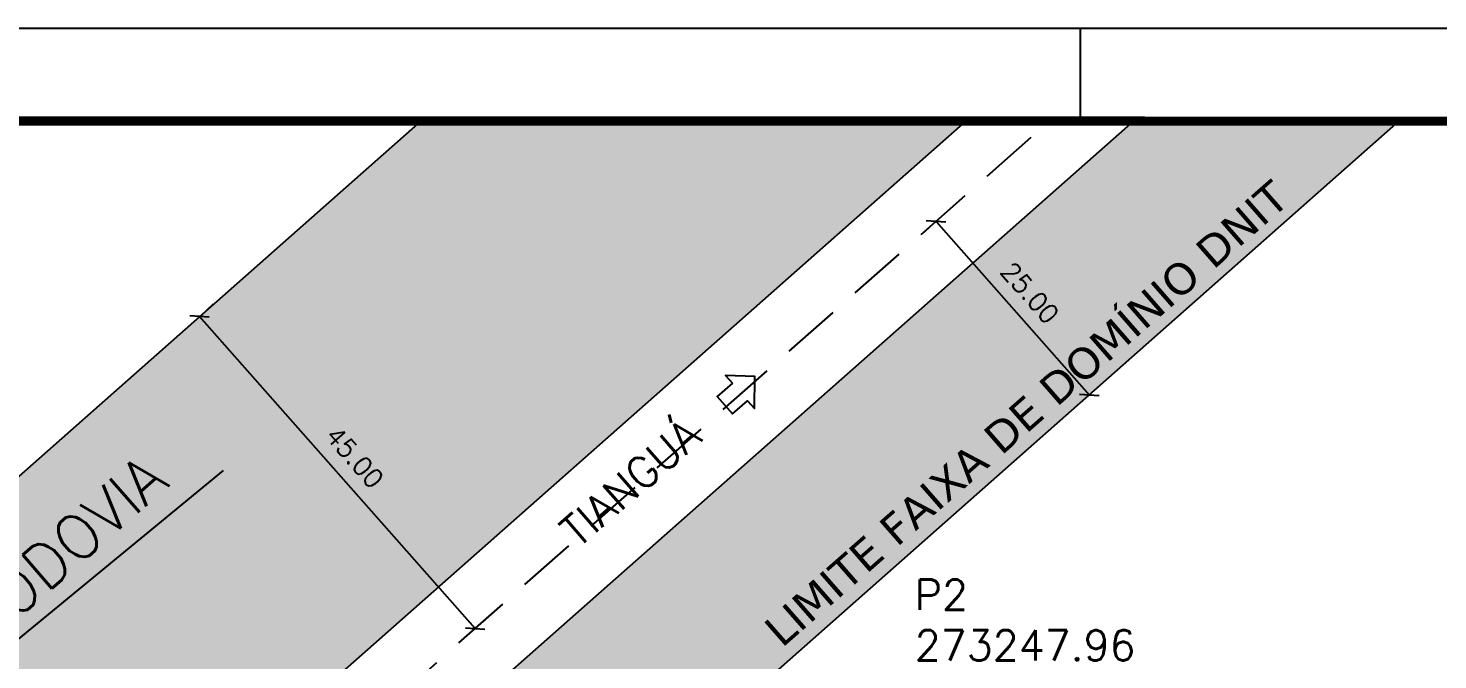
# Model space of a CAD drawing. Header units: millimetres. Extents: x 272118 to 273910, y 9581933 to 9583029.
# Drawn here: x 272703.1 to 272855.5, y 9582655.5 to 9582723.7 of the extents above; entities that cross this region are included whole.
import ezdxf

# ---------------------------------------------------------------- set-up
doc = ezdxf.new("R2010")
doc.units = ezdxf.units.MM
doc.header["$PDMODE"] = 35
doc.linetypes.add('HIDDEN', pattern=[9.525, 6.35, -3.175])
for name, color, linetype in [('ARQ-COTAS', 30, 'Continuous'), ('ARQ-FOLHA', 7, 'Continuous'), ('ARQ-PENA-01', 1, 'Continuous'), ('ARQ-PENA-05', 5, 'Continuous'), ('ARQ-TEXTO2', 2, 'Continuous'), ('ARQ-TEXTO3', 3, 'Continuous')]:
    doc.layers.add(name, color=color, linetype=linetype)
doc.styles.add('Agt', font='verdana.ttf', dxfattribs={"height": 1.6})
doc.styles.add('ROMANS', font='romans.shx')
doc.styles.add('Romans_Anot', font='romans.shx')
doc.dimstyles.new('Escala 1-100', dxfattribs={"dimscale": 10, "dimtxt": 0.2, "dimasz": 0.15, "dimexe": 0.1, "dimexo": 0.2, "dimgap": 0.15, "dimtad": 1, "dimzin": 4, "dimdsep": 46, "dimtxsty": 'Romans_Anot', "dimblk": 'OBLIQUE', "dimcen": 0.25, "dimclrd": 256, "dimclre": 256, "dimclrt": 2, "dimaunit": 1, "dimadec": 3, "dimazin": 0, "dimtfac": 1, "dimtix": 1, "dimtmove": 2, "dimatfit": 3, "dimfxl": 0, "dimlwd": -1, "dimlwe": -1, "dimarcsym": 0})

# ---------------------------------------------------------------- blocks, each defined once
blk = doc.blocks.new('FOLHA A3')
at = {"layer": 'ARQ-FOLHA'}
for p, q in [((420, 0), (0, 0)), ((235, -10), (235, 0))]:
    blk.add_line(p, q, dxfattribs=at)
at = {"layer": 'ARQ-FOLHA', "const_width": 1}
blk.add_lwpolyline([(410, -10), (25, -10), (25, -287), (410, -287), (410, -10)], dxfattribs=at)
blk = doc.blocks.new('_Oblique')
at = {"color": 0, "linetype": 'ByBlock', "lineweight": -2}
blk.add_line((-0.5, -0.5), (0.5, 0.5), dxfattribs=at)
blk = doc.blocks.new('*D70')
at = {"layer": 'ARQ-COTAS', "transparency": 16777216}
for p, q in [((272723.1, 9582693.9), (272722.35, 9582693.23)), ((272751.41, 9582658.86), (272721.6, 9582692.57)), ((272752.88, 9582660.16), (272752.16, 9582659.52))]:
    blk.add_line(p, q, dxfattribs=at)
at = {"layer": 'Defpoints', "color": 0, "transparency": 16777216}
for p in [(272721.6, 9582692.57), (272721.6, 9582692.57), (272751.39, 9582658.84)]:
    blk.add_point(p, dxfattribs=at)
at = {"layer": 'ARQ-COTAS', "transparency": 16777216, "xscale": 1.5, "yscale": 1.5, "zscale": 1.5}
for p, rotation in [((272721.6, 9582692.57), 131.4803139294384), ((272751.41, 9582658.86), 311.4803139294384)]:
    blk.add_blockref('_Oblique', p, dxfattribs=dict(at, rotation=rotation))
at = {"layer": 'ARQ-COTAS', "color": 2, "transparency": 16777216, "insert": (272738.38, 9582677.37), "char_height": 2, "attachment_point": 5, "rotation": 311.4803, "style": 'Romans_Anot'}
blk.add_mtext('45.00', dxfattribs=at)
blk = doc.blocks.new('*D72')
at = {"layer": 'ARQ-COTAS', "transparency": 16777216}
for p, q in [((272799.76, 9582701.54), (272800.49, 9582702.19)), ((272801.24, 9582702.85), (272817.8, 9582684.12)), ((272819.3, 9582685.44), (272818.55, 9582684.78))]:
    blk.add_line(p, q, dxfattribs=at)
at = {"layer": 'Defpoints', "color": 0, "transparency": 16777216}
for p in [(272801.25, 9582702.86), (272817.8, 9582684.12), (272817.8, 9582684.12)]:
    blk.add_point(p, dxfattribs=at)
at = {"layer": 'ARQ-COTAS', "transparency": 16777216, "xscale": 1.5, "yscale": 1.5, "zscale": 1.5}
for p, rotation in [((272801.24, 9582702.85), 131.4803139294384), ((272817.8, 9582684.12), 311.4803139294384)]:
    blk.add_blockref('_Oblique', p, dxfattribs=dict(at, rotation=rotation))
at = {"layer": 'ARQ-COTAS', "color": 2, "transparency": 16777216, "insert": (272811.39, 9582695.14), "char_height": 2, "attachment_point": 5, "rotation": 311.4803, "style": 'Romans_Anot'}
blk.add_mtext('25.00', dxfattribs=at)

msp = doc.modelspace()

# ---------------------------------------------------------------- hatches: boundary and pattern name
h = msp.add_hatch()
h.set_pattern_fill('DOTS', color=256, scale=2, angle=-0.00936, style=0)
h.set_pattern_definition([(359.990636837, (-1521.6293, 44.6655), (1.588018831, 3.1747405315), [0, -3.175])])
h.paths.add_polyline_path([(272606.838, 9582497.877), (272606.842, 9582523.225), (272822.586, 9582713.689), (272851.289, 9582713.685)])
h.paths.add_polyline_path([(272606.845, 9582539.235), (272606.853, 9582591.266), (272745.54, 9582713.702), (272804.457, 9582713.692)])

# ---------------------------------------------------------------- linework, layer by layer
at = {"layer": 'ARQ-COTAS', "linetype": 'Continuous'}
msp.add_line((272673.405, 9582634.212), (272724.194, 9582675.954), dxfattribs=at)
at = {"layer": 'ARQ-PENA-01'}
for p, q in [((272606.842, 9582523.225), (272822.586, 9582713.689)), ((272606.845, 9582539.235), (272804.457, 9582713.692))]:
    msp.add_line(p, q, dxfattribs=at)
at = {"layer": 'ARQ-PENA-01', "linetype": 'HIDDEN'}
msp.add_line((272606.843, 9582531.23), (272813.521, 9582713.691), dxfattribs=at)
at = {"layer": 'ARQ-PENA-05'}
for p, q in [((272606.838, 9582497.877), (272851.289, 9582713.685)), ((272606.853, 9582591.266), (272745.54, 9582713.702))]:
    msp.add_line(p, q, dxfattribs=at)
at = {"layer": 'ARQ-TEXTO3'}
msp.add_lwpolyline([(272779.222, 9582685.372), (272777.589, 9582683.953), (272779.235, 9582682.059), (272780.868, 9582683.478), (272781.599, 9582682.637), (272781.63, 9582686.104), (272778.491, 9582686.214)], close=True, dxfattribs=at)

# ---------------------------------------------------------------- block references
at = {"layer": 'ARQ-FOLHA', "rotation": 359.9906368366318}
msp.add_blockref('FOLHA A3', (272581.875, 9582723.729), dxfattribs=at)

# ---------------------------------------------------------------- texts
at = {"color": 7, "lineweight": 0, "insert": (272811.02, 9582682.074), "char_height": 3.375, "attachment_point": 5, "rotation": 41.22498, "style": 'Agt'}
msp.add_mtext('\\A1;LIMITE FAIXA DE DOMÍNIO DNIT', dxfattribs=at)
at = {"layer": 'ARQ-TEXTO2', "insert": (272798.94, 9582664.155), "char_height": 3.276, "attachment_point": 1, "rotation": 359.99064, "style": 'ROMANS'}
msp.add_mtext('P2\\P{\\C2;273247.96\\P9582585.19\\P111°17\'38"}', dxfattribs=at)
at = {"layer": 'ARQ-TEXTO3', "attachment_point": 5, "rotation": 40.99064, "style": 'ROMANS'}
for s, insert, char_height in [('TIANGUÁ', (272768.194, 9582674.62), 3.36), ('EIXO DA RODOVIA', (272695.988, 9582657.991), 4.8)]:
    msp.add_mtext(s, dxfattribs=dict(at, insert=insert, char_height=char_height))

# ---------------------------------------------------------------- dimensions: what is measured, and where the dimension line sits
at = {"layer": 'ARQ-COTAS'}
for base, p1, p2, picture, middle in [((272817.799, 9582684.119), (272801.254, 9582702.861), (272817.799, 9582684.119), '*D72', (272811.393, 9582695.14)), ((272721.604, 9582692.571), (272751.386, 9582658.836), (272721.604, 9582692.571), '*D70', (272738.38, 9582677.37))]:
    dim = msp.add_linear_dim(base=base, p1=p1, p2=p2, angle=131.48031, dimstyle='Escala 1-100', dxfattribs=at)
    dim.commit()
    dim.dimension.update_dxf_attribs({"geometry": picture, "text_midpoint": middle})

doc.saveas('drawing.dxf')
